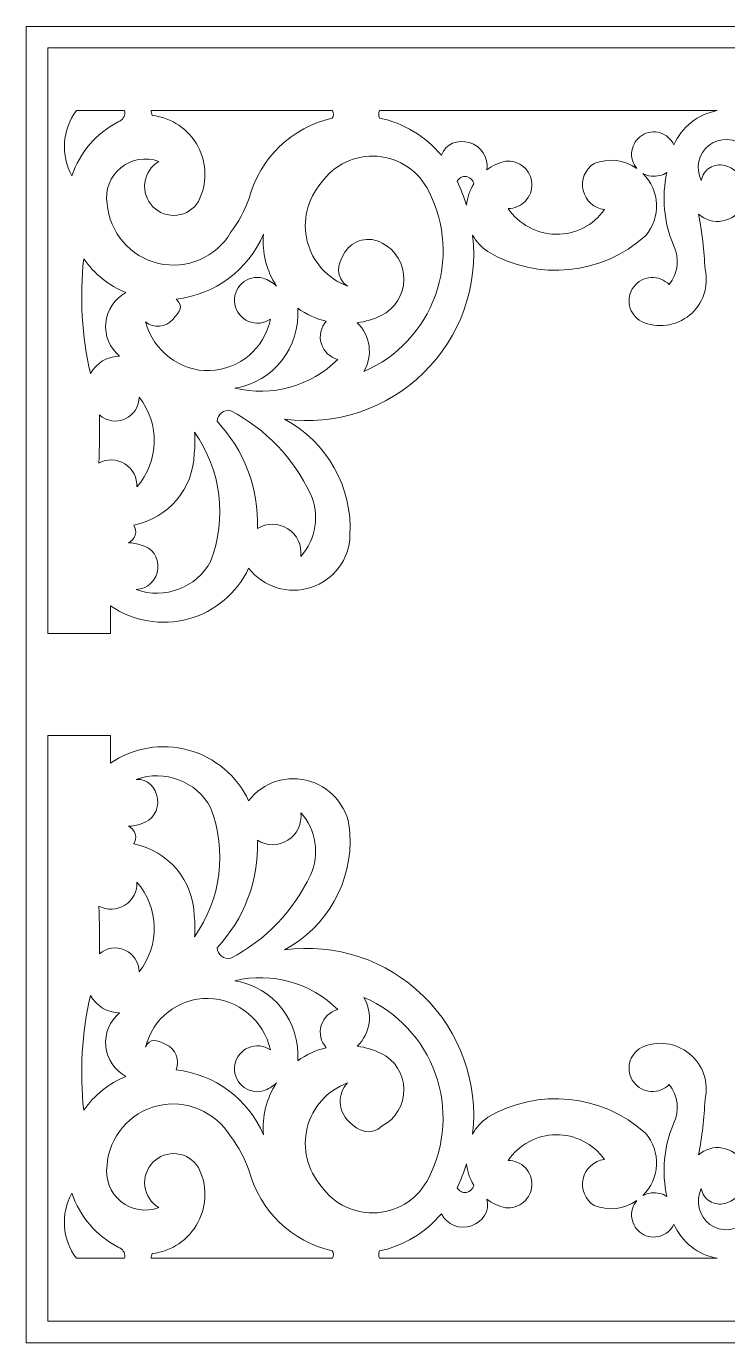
# Model space of a CAD drawing. Header units: millimetres. Extents: x 4605 to 4849, y 2366 to 2625.
# Drawn here: x 4605.2 to 4670.2, y 2366.1 to 2488.1 of the extents above; entities that cross this region are included whole.
import ezdxf

# ---------------------------------------------------------------- set-up
doc = ezdxf.new("R2010")
doc.units = ezdxf.units.MM
doc.header["$MEASUREMENT"] = 0
doc.layers.add('SITARA ALL', color=18, linetype='Continuous', true_color=0x000000)

msp = doc.modelspace()

# ---------------------------------------------------------------- linework, layer by layer
at = {"layer": 'SITARA ALL', "lineweight": 9}
for points, knots in [([(4605.15, 2488.06), (4605.15, 2488.06), (4849.15, 2488.06), (4849.15, 2488.06), (4849.15, 2488.06), (4849.15, 2366.06), (4849.15, 2366.06), (4849.15, 2366.06), (4605.15, 2366.06), (4605.15, 2366.06), (4605.15, 2366.06), (4605.15, 2488.06), (4605.15, 2488.06)], [0, 0, 0, 0, 0.25, 0.25, 0.25, 0.5, 0.5, 0.5, 0.75, 0.75, 0.75, 1, 1, 1, 1]), ([(4807.15, 2431.8), (4807.15, 2431.8), (4807.15, 2486.06), (4807.15, 2486.06), (4807.15, 2486.06), (4707.15, 2486.06), (4707.15, 2486.06), (4707.15, 2486.06), (4607.15, 2486.06), (4607.15, 2486.06), (4607.15, 2486.06), (4607.15, 2431.8), (4607.15, 2431.8), (4607.15, 2431.8), (4612.95, 2431.8), (4612.95, 2431.8), (4612.95, 2431.8), (4612.95, 2434.36), (4612.95, 2434.36), (4615.06, 2432.91), (4617.7, 2432.46), (4620.17, 2433.14), (4622.64, 2433.81), (4624.68, 2435.53), (4625.76, 2437.85), (4627.11, 2436.08), (4629.43, 2435.37), (4631.54, 2436.06), (4633.65, 2436.75), (4635.1, 2438.65), (4635.15, 2440.87), (4635.4, 2445.34), (4633.03, 2449.54), (4629.09, 2451.65), (4633.81, 2451.02), (4638.57, 2452.6), (4641.98, 2455.94), (4645.38, 2459.28), (4647.06, 2463.98), (4646.52, 2468.72), (4646.86, 2468.11), (4647.34, 2467.58), (4647.92, 2467.18), (4652.59, 2464.42), (4658.5, 2465.01), (4662.53, 2468.64), (4664, 2470.33), (4663.9, 2472.87), (4662.3, 2474.43), (4662.77, 2474.17), (4663.33, 2474.1), (4663.85, 2474.24), (4664.09, 2474.27), (4664.33, 2474.36), (4664.53, 2474.51), (4664.02, 2472.26), (4664.24, 2469.9), (4665.13, 2467.78), (4665.72, 2466.59), (4665.57, 2465.17), (4664.74, 2464.13), (4664.3, 2464.58), (4663.68, 2464.82), (4663.05, 2464.78), (4662.42, 2464.74), (4661.84, 2464.43), (4661.45, 2463.92), (4661.07, 2463.42), (4660.93, 2462.77), (4661.07, 2462.15), (4661.21, 2461.53), (4661.61, 2461.01), (4662.17, 2460.71), (4663.64, 2460.03), (4665.38, 2460.26), (4666.63, 2461.29), (4667.88, 2462.33), (4668.44, 2463.96), (4668.06, 2465.54), (4667.98, 2467.26), (4667.78, 2468.97), (4667.46, 2470.65), (4668.06, 2470.11), (4668.88, 2469.88), (4669.68, 2470.02), (4670.47, 2470.16), (4671.16, 2470.65), (4671.54, 2471.36), (4671.93, 2472.08), (4671.96, 2472.93), (4671.64, 2473.67), (4671.32, 2474.41), (4670.68, 2474.96), (4669.9, 2475.17), (4669.42, 2475.29), (4668.91, 2475.22), (4668.5, 2474.95), (4668.08, 2474.69), (4667.8, 2474.27), (4667.71, 2473.78), (4667.14, 2474.9), (4667.44, 2476.27), (4668.43, 2477.04), (4669.42, 2477.81), (4670.89, 2477.71), (4671.84, 2476.89), (4674.05, 2475.04), (4675.93, 2472.83), (4677.39, 2470.35), (4679.36, 2465.29), (4683.14, 2461.16), (4687.99, 2458.74), (4692.8, 2456.52), (4698.46, 2457.31), (4702.48, 2460.75), (4700.26, 2457.78), (4700.81, 2453.57), (4703.74, 2451.28), (4705.21, 2450.16), (4706.39, 2448.69), (4707.15, 2447), (4707.92, 2448.69), (4709.09, 2450.16), (4710.57, 2451.28), (4713.49, 2453.58), (4714.05, 2457.78), (4711.82, 2460.75), (4715.85, 2457.31), (4721.5, 2456.52), (4726.31, 2458.74), (4731.17, 2461.16), (4734.94, 2465.29), (4736.91, 2470.35), (4738.37, 2472.83), (4740.25, 2475.04), (4742.47, 2476.89), (4743.38, 2477.75), (4744.78, 2477.84), (4745.8, 2477.1), (4746.82, 2476.36), (4747.13, 2474.92), (4746.6, 2473.78), (4746.51, 2474.27), (4746.22, 2474.69), (4745.8, 2474.96), (4745.39, 2475.22), (4744.88, 2475.3), (4744.41, 2475.17), (4743.63, 2474.96), (4742.98, 2474.41), (4742.66, 2473.66), (4742.34, 2472.92), (4742.37, 2472.08), (4742.76, 2471.36), (4743.14, 2470.65), (4743.83, 2470.16), (4744.63, 2470.02), (4745.43, 2469.88), (4746.24, 2470.11), (4746.84, 2470.65), (4746.52, 2468.97), (4746.32, 2467.26), (4746.24, 2465.54), (4745.87, 2463.96), (4746.43, 2462.3), (4747.69, 2461.28), (4748.95, 2460.25), (4750.66, 2460.03), (4752.14, 2460.71), (4752.7, 2461.01), (4753.1, 2461.53), (4753.23, 2462.15), (4753.37, 2462.77), (4753.23, 2463.42), (4752.85, 2463.92), (4752.47, 2464.43), (4751.88, 2464.74), (4751.25, 2464.78), (4750.62, 2464.82), (4750, 2464.58), (4749.56, 2464.13), (4748.74, 2465.17), (4748.59, 2466.59), (4749.17, 2467.78), (4750.07, 2469.9), (4750.28, 2472.26), (4749.78, 2474.51), (4749.98, 2474.36), (4750.21, 2474.27), (4750.46, 2474.24), (4750.98, 2474.1), (4751.53, 2474.17), (4752, 2474.43), (4750.41, 2472.86), (4750.3, 2470.33), (4751.77, 2468.64), (4755.81, 2465.02), (4761.72, 2464.42), (4766.39, 2467.18), (4766.96, 2467.58), (4767.44, 2468.11), (4767.78, 2468.72), (4767.25, 2463.98), (4768.94, 2459.26), (4772.35, 2455.92), (4775.76, 2452.59), (4780.49, 2451.01), (4785.22, 2451.65), (4781.27, 2449.54), (4778.9, 2445.34), (4779.15, 2440.87), (4779.23, 2438.65), (4780.69, 2436.71), (4782.81, 2436.04), (4784.93, 2435.37), (4787.21, 2436.07), (4788.55, 2437.85), (4789.63, 2435.53), (4791.68, 2433.8), (4794.15, 2433.13), (4796.62, 2432.46), (4799.24, 2432.91), (4801.35, 2434.36), (4801.35, 2434.36), (4801.35, 2431.8), (4801.35, 2431.8), (4801.35, 2431.8), (4807.15, 2431.8), (4807.15, 2431.8)], [0, 0, 0, 0, 0.013158, 0.013158, 0.013158, 0.026316, 0.026316, 0.026316, 0.039474, 0.039474, 0.039474, 0.052632, 0.052632, 0.052632, 0.065789, 0.065789, 0.065789, 0.078947, 0.078947, 0.078947, 0.092105, 0.092105, 0.092105, 0.105263, 0.105263, 0.105263, 0.118421, 0.118421, 0.118421, 0.131579, 0.131579, 0.131579, 0.144737, 0.144737, 0.144737, 0.157895, 0.157895, 0.157895, 0.171053, 0.171053, 0.171053, 0.184211, 0.184211, 0.184211, 0.197368, 0.197368, 0.197368, 0.210526, 0.210526, 0.210526, 0.223684, 0.223684, 0.223684, 0.236842, 0.236842, 0.236842, 0.25, 0.25, 0.25, 0.263158, 0.263158, 0.263158, 0.276316, 0.276316, 0.276316, 0.289474, 0.289474, 0.289474, 0.302632, 0.302632, 0.302632, 0.315789, 0.315789, 0.315789, 0.328947, 0.328947, 0.328947, 0.342105, 0.342105, 0.342105, 0.355263, 0.355263, 0.355263, 0.368421, 0.368421, 0.368421, 0.381579, 0.381579, 0.381579, 0.394737, 0.394737, 0.394737, 0.407895, 0.407895, 0.407895, 0.421053, 0.421053, 0.421053, 0.434211, 0.434211, 0.434211, 0.447368, 0.447368, 0.447368, 0.460526, 0.460526, 0.460526, 0.473684, 0.473684, 0.473684, 0.486842, 0.486842, 0.486842, 0.5, 0.5, 0.5, 0.513158, 0.513158, 0.513158, 0.526316, 0.526316, 0.526316, 0.539474, 0.539474, 0.539474, 0.552632, 0.552632, 0.552632, 0.565789, 0.565789, 0.565789, 0.578947, 0.578947, 0.578947, 0.592105, 0.592105, 0.592105, 0.605263, 0.605263, 0.605263, 0.618421, 0.618421, 0.618421, 0.631579, 0.631579, 0.631579, 0.644737, 0.644737, 0.644737, 0.657895, 0.657895, 0.657895, 0.671053, 0.671053, 0.671053, 0.684211, 0.684211, 0.684211, 0.697368, 0.697368, 0.697368, 0.710526, 0.710526, 0.710526, 0.723684, 0.723684, 0.723684, 0.736842, 0.736842, 0.736842, 0.75, 0.75, 0.75, 0.763158, 0.763158, 0.763158, 0.776316, 0.776316, 0.776316, 0.789474, 0.789474, 0.789474, 0.802632, 0.802632, 0.802632, 0.815789, 0.815789, 0.815789, 0.828947, 0.828947, 0.828947, 0.842105, 0.842105, 0.842105, 0.855263, 0.855263, 0.855263, 0.868421, 0.868421, 0.868421, 0.881579, 0.881579, 0.881579, 0.894737, 0.894737, 0.894737, 0.907895, 0.907895, 0.907895, 0.921053, 0.921053, 0.921053, 0.934211, 0.934211, 0.934211, 0.947368, 0.947368, 0.947368, 0.960526, 0.960526, 0.960526, 0.973684, 0.973684, 0.973684, 0.986842, 0.986842, 0.986842, 1, 1, 1, 1]), ([(4609.38, 2474.21), (4608.31, 2476.12), (4608.48, 2478.49), (4609.79, 2480.25), (4609.79, 2480.25), (4614.24, 2480.25), (4614.24, 2480.25), (4614.35, 2479.87), (4614.18, 2479.46), (4613.82, 2479.28), (4613.77, 2479.26), (4613.71, 2479.23), (4613.66, 2479.2), (4611.63, 2478.16), (4610.1, 2476.37), (4609.38, 2474.21)], [0, 0, 0, 0, 0.2, 0.2, 0.2, 0.4, 0.4, 0.4, 0.6, 0.6, 0.6, 0.8, 0.8, 0.8, 1, 1, 1, 1]), ([(4624.09, 2468.94), (4622.71, 2466.64), (4620.01, 2465.49), (4617.4, 2466.09), (4614.79, 2466.69), (4612.86, 2468.98), (4612.63, 2471.64), (4612.44, 2472.9), (4612.92, 2474.16), (4613.91, 2474.96), (4614.89, 2475.77), (4616.24, 2475.98), (4617.43, 2475.54), (4616.72, 2475.12), (4616.25, 2474.39), (4616.14, 2473.57), (4616.04, 2472.75), (4616.31, 2471.93), (4616.89, 2471.34), (4617.47, 2470.75), (4618.29, 2470.47), (4619.12, 2470.56), (4619.94, 2470.65), (4620.67, 2471.11), (4621.1, 2471.82), (4621.93, 2473.43), (4621.91, 2475.34), (4621.05, 2476.94), (4620.19, 2478.53), (4618.62, 2479.6), (4616.82, 2479.8), (4616.75, 2479.94), (4616.72, 2480.09), (4616.73, 2480.25), (4616.73, 2480.25), (4633.53, 2480.25), (4633.53, 2480.25), (4633.65, 2480.02), (4633.65, 2479.75), (4633.51, 2479.54), (4629.77, 2478.7), (4626.8, 2475.86), (4625.82, 2472.15), (4625.4, 2471), (4624.82, 2469.91), (4624.09, 2468.94)], [0, 0, 0, 0, 0.066667, 0.066667, 0.066667, 0.133333, 0.133333, 0.133333, 0.2, 0.2, 0.2, 0.266667, 0.266667, 0.266667, 0.333333, 0.333333, 0.333333, 0.4, 0.4, 0.4, 0.466667, 0.466667, 0.466667, 0.533333, 0.533333, 0.533333, 0.6, 0.6, 0.6, 0.666667, 0.666667, 0.666667, 0.733333, 0.733333, 0.733333, 0.8, 0.8, 0.8, 0.866667, 0.866667, 0.866667, 0.933333, 0.933333, 0.933333, 1, 1, 1, 1]), ([(4658.74, 2471.07), (4657.71, 2469.62), (4656.04, 2468.77), (4654.26, 2468.79), (4652.48, 2468.81), (4650.82, 2469.7), (4649.81, 2471.17), (4650.42, 2471.17), (4650.99, 2471.42), (4651.41, 2471.86), (4651.82, 2472.29), (4652.04, 2472.88), (4652.01, 2473.48), (4651.98, 2474.08), (4651.7, 2474.65), (4651.25, 2475.04), (4650.79, 2475.43), (4650.19, 2475.62), (4649.59, 2475.56), (4648.96, 2475.42), (4648.37, 2475.16), (4647.84, 2474.77), (4648.02, 2475.9), (4647.32, 2476.99), (4646.22, 2477.29), (4645.11, 2477.59), (4644.04, 2477.19), (4643.62, 2476.12), (4642.15, 2477.88), (4640.13, 2479.09), (4637.89, 2479.56), (4637.79, 2479.78), (4637.79, 2480.03), (4637.88, 2480.25), (4637.88, 2480.25), (4669.19, 2480.25), (4669.19, 2480.25), (4667.41, 2479.92), (4665.9, 2478.73), (4665.18, 2477.07), (4664.93, 2477.61), (4664.46, 2478.02), (4663.89, 2478.19), (4663.32, 2478.36), (4662.71, 2478.27), (4662.21, 2477.95), (4661.71, 2477.63), (4661.37, 2477.12), (4661.28, 2476.53), (4661.19, 2475.94), (4661.36, 2475.35), (4661.74, 2474.89), (4660.58, 2475.7), (4659.08, 2475.87), (4657.77, 2475.34), (4656.94, 2474.81), (4656.54, 2473.81), (4656.77, 2472.86), (4656.99, 2471.9), (4657.77, 2471.19), (4658.74, 2471.07)], [0, 0, 0, 0, 0.05, 0.05, 0.05, 0.1, 0.1, 0.1, 0.15, 0.15, 0.15, 0.2, 0.2, 0.2, 0.25, 0.25, 0.25, 0.3, 0.3, 0.3, 0.35, 0.35, 0.35, 0.4, 0.4, 0.4, 0.45, 0.45, 0.45, 0.5, 0.5, 0.5, 0.55, 0.55, 0.55, 0.6, 0.6, 0.6, 0.65, 0.65, 0.65, 0.7, 0.7, 0.7, 0.75, 0.75, 0.75, 0.8, 0.8, 0.8, 0.85, 0.85, 0.85, 0.9, 0.9, 0.9, 0.95, 0.95, 0.95, 1, 1, 1, 1]), ([(4636.44, 2456.07), (4637.3, 2457.53), (4637.05, 2459.4), (4635.83, 2460.59), (4636.6, 2460.69), (4637.34, 2460.92), (4638.04, 2461.25), (4639.32, 2461.88), (4640.13, 2463.17), (4640.15, 2464.59), (4640.17, 2466.01), (4639.4, 2467.32), (4638.14, 2467.97), (4636.94, 2468.66), (4635.41, 2468.28), (4634.67, 2467.12), (4633.92, 2465.95), (4633.79, 2464.79), (4634.91, 2463.98), (4633.07, 2464.67), (4631.68, 2466.22), (4631.19, 2468.13), (4630.71, 2470.04), (4631.2, 2472.07), (4632.49, 2473.56), (4633.67, 2475.24), (4635.64, 2476.17), (4637.68, 2476.02), (4639.73, 2475.86), (4641.55, 2474.62), (4642.45, 2472.78), (4643.98, 2469.79), (4644.21, 2466.29), (4643.07, 2463.13), (4641.93, 2459.97), (4639.52, 2457.4), (4636.44, 2456.07)], [0, 0, 0, 0, 0.083333, 0.083333, 0.083333, 0.166667, 0.166667, 0.166667, 0.25, 0.25, 0.25, 0.333333, 0.333333, 0.333333, 0.416667, 0.416667, 0.416667, 0.5, 0.5, 0.5, 0.583333, 0.583333, 0.583333, 0.666667, 0.666667, 0.666667, 0.75, 0.75, 0.75, 0.833333, 0.833333, 0.833333, 0.916667, 0.916667, 0.916667, 1, 1, 1, 1]), ([(4645.95, 2471.48), (4645.72, 2472.24), (4645.43, 2472.99), (4645.08, 2473.7), (4645.24, 2474.02), (4645.59, 2474.19), (4645.93, 2474.14), (4646.28, 2474.08), (4646.56, 2473.8), (4646.62, 2473.45), (4646.25, 2472.85), (4646.02, 2472.18), (4645.95, 2471.48)], [0, 0, 0, 0, 0.25, 0.25, 0.25, 0.5, 0.5, 0.5, 0.75, 0.75, 0.75, 1, 1, 1, 1]), ([(4616.2, 2460.67), (4616.96, 2460.05), (4618.09, 2460.14), (4618.73, 2460.89), (4619.38, 2461.65), (4619.77, 2462.12), (4619.03, 2462.78), (4622.62, 2463.17), (4625.72, 2465.47), (4627.13, 2468.81), (4626.98, 2467.11), (4627.41, 2465.41), (4628.34, 2463.98), (4627.99, 2464.32), (4627.57, 2464.58), (4627.1, 2464.73), (4626.4, 2464.91), (4625.66, 2464.72), (4625.13, 2464.23), (4624.6, 2463.74), (4624.35, 2463.02), (4624.48, 2462.31), (4624.6, 2461.59), (4625.08, 2461), (4625.75, 2460.72), (4626.42, 2460.44), (4627.17, 2460.51), (4627.77, 2460.92), (4627.23, 2458.22), (4624.91, 2456.25), (4622.16, 2456.15), (4619.4, 2456.06), (4616.92, 2458.01), (4616.2, 2460.67)], [0, 0, 0, 0, 0.090909, 0.090909, 0.090909, 0.181818, 0.181818, 0.181818, 0.272727, 0.272727, 0.272727, 0.363636, 0.363636, 0.363636, 0.454545, 0.454545, 0.454545, 0.545455, 0.545455, 0.545455, 0.636364, 0.636364, 0.636364, 0.727273, 0.727273, 0.727273, 0.818182, 0.818182, 0.818182, 0.909091, 0.909091, 0.909091, 1, 1, 1, 1]), ([(4611.1, 2455.87), (4610.3, 2459.36), (4610.08, 2462.96), (4610.47, 2466.52), (4611.44, 2465.11), (4612.81, 2464.02), (4614.39, 2463.38), (4613.34, 2462.82), (4612.64, 2461.78), (4612.52, 2460.59), (4612.4, 2459.41), (4612.87, 2458.25), (4613.79, 2457.49), (4612.67, 2457.49), (4611.63, 2456.87), (4611.1, 2455.87)], [0, 0, 0, 0, 0.2, 0.2, 0.2, 0.4, 0.4, 0.4, 0.6, 0.6, 0.6, 0.8, 0.8, 0.8, 1, 1, 1, 1]), ([(4624.48, 2454.52), (4628.05, 2455.11), (4630.58, 2458.32), (4630.31, 2461.93), (4631.1, 2461.37), (4632, 2460.96), (4632.95, 2460.73), (4632.45, 2460.16), (4632.27, 2459.37), (4632.5, 2458.65), (4632.72, 2457.93), (4633.29, 2457.37), (4634.02, 2457.19), (4631.52, 2454.71), (4627.91, 2453.7), (4624.48, 2454.52)], [0, 0, 0, 0, 0.2, 0.2, 0.2, 0.4, 0.4, 0.4, 0.6, 0.6, 0.6, 0.8, 0.8, 0.8, 1, 1, 1, 1]), ([(4615.4, 2445.37), (4615.44, 2446.23), (4615.02, 2447.05), (4614.28, 2447.51), (4613.55, 2447.97), (4612.64, 2448), (4611.88, 2447.59), (4611.94, 2449.07), (4611.95, 2450.55), (4611.92, 2452.04), (4612.58, 2451.46), (4613.51, 2451.32), (4614.31, 2451.68), (4615.1, 2452.04), (4615.61, 2452.82), (4615.61, 2453.7), (4617.55, 2451.24), (4617.46, 2447.73), (4615.4, 2445.37)], [0, 0, 0, 0, 0.166667, 0.166667, 0.166667, 0.333333, 0.333333, 0.333333, 0.5, 0.5, 0.5, 0.666667, 0.666667, 0.666667, 0.833333, 0.833333, 0.833333, 1, 1, 1, 1]), ([(4630.59, 2438.94), (4630.72, 2439.96), (4630.25, 2440.95), (4629.38, 2441.5), (4628.52, 2442.05), (4627.43, 2442.05), (4626.57, 2441.51), (4626.57, 2441.51), (4626.57, 2441.54), (4626.57, 2441.54), (4626.7, 2445.22), (4625.35, 2448.79), (4622.83, 2451.47), (4622.85, 2451.77), (4623.01, 2452.05), (4623.25, 2452.23), (4623.49, 2452.42), (4623.8, 2452.49), (4624.1, 2452.43), (4627.34, 2450.74), (4629.94, 2448.03), (4631.48, 2444.72), (4632.37, 2442.79), (4632.02, 2440.52), (4630.59, 2438.94)], [0, 0, 0, 0, 0.125, 0.125, 0.125, 0.25, 0.25, 0.25, 0.375, 0.375, 0.375, 0.5, 0.5, 0.5, 0.625, 0.625, 0.625, 0.75, 0.75, 0.75, 0.875, 0.875, 0.875, 1, 1, 1, 1]), ([(4615.34, 2435.86), (4616.4, 2435.91), (4617.26, 2436.74), (4617.34, 2437.81), (4617.41, 2438.87), (4616.84, 2439.78), (4615.8, 2439.97), (4615.42, 2440.12), (4615.01, 2440.2), (4614.61, 2440.2), (4614.91, 2440.33), (4615.14, 2440.59), (4615.24, 2440.9), (4615.34, 2441.22), (4615.29, 2441.56), (4615.11, 2441.84), (4618.32, 2442.46), (4620.65, 2445.23), (4620.71, 2448.49), (4620.8, 2449.14), (4620.81, 2449.8), (4620.74, 2450.45), (4623.21, 2446.96), (4623.77, 2442.46), (4622.23, 2438.47), (4620.9, 2436.02), (4617.96, 2434.91), (4615.34, 2435.86)], [0, 0, 0, 0, 0.111111, 0.111111, 0.111111, 0.222222, 0.222222, 0.222222, 0.333333, 0.333333, 0.333333, 0.444444, 0.444444, 0.444444, 0.555556, 0.555556, 0.555556, 0.666667, 0.666667, 0.666667, 0.777778, 0.777778, 0.777778, 0.888889, 0.888889, 0.888889, 1, 1, 1, 1]), ([(4807.15, 2422.33), (4807.15, 2422.33), (4801.35, 2422.33), (4801.35, 2422.33), (4801.35, 2422.33), (4801.35, 2419.76), (4801.35, 2419.76), (4799.24, 2421.21), (4796.6, 2421.66), (4794.13, 2420.99), (4791.66, 2420.31), (4789.62, 2418.6), (4788.55, 2416.28), (4787.19, 2418.04), (4784.87, 2418.75), (4782.76, 2418.06), (4780.65, 2417.37), (4779.2, 2415.48), (4779.15, 2413.25), (4778.91, 2408.78), (4781.27, 2404.58), (4785.22, 2402.47), (4780.49, 2403.1), (4775.73, 2401.52), (4772.33, 2398.18), (4768.92, 2394.84), (4767.24, 2390.14), (4767.78, 2385.4), (4767.44, 2386.02), (4766.96, 2386.54), (4766.39, 2386.95), (4761.72, 2389.7), (4755.81, 2389.11), (4751.77, 2385.49), (4750.31, 2383.8), (4750.4, 2381.26), (4752, 2379.69), (4751.53, 2379.95), (4750.98, 2380.02), (4750.46, 2379.88), (4750.21, 2379.86), (4749.98, 2379.76), (4749.78, 2379.61), (4750.28, 2381.87), (4750.07, 2384.22), (4749.17, 2386.35), (4748.58, 2387.54), (4748.74, 2388.96), (4749.56, 2389.99), (4750, 2389.54), (4750.62, 2389.3), (4751.25, 2389.34), (4751.89, 2389.38), (4752.47, 2389.69), (4752.85, 2390.2), (4753.23, 2390.71), (4753.37, 2391.35), (4753.23, 2391.97), (4753.1, 2392.59), (4752.7, 2393.12), (4752.14, 2393.42), (4750.66, 2394.09), (4748.93, 2393.86), (4747.67, 2392.83), (4746.42, 2391.8), (4745.86, 2390.16), (4746.24, 2388.58), (4746.32, 2386.87), (4746.52, 2385.16), (4746.84, 2383.47), (4746.24, 2384.01), (4745.42, 2384.24), (4744.63, 2384.1), (4743.83, 2383.96), (4743.14, 2383.47), (4742.76, 2382.76), (4742.38, 2382.05), (4742.34, 2381.2), (4742.66, 2380.46), (4742.99, 2379.71), (4743.63, 2379.16), (4744.41, 2378.96), (4744.88, 2378.83), (4745.39, 2378.91), (4745.81, 2379.17), (4746.22, 2379.43), (4746.51, 2379.86), (4746.6, 2380.34), (4747.17, 2379.22), (4746.86, 2377.85), (4745.87, 2377.08), (4744.88, 2376.31), (4743.41, 2376.41), (4742.47, 2377.24), (4740.25, 2379.08), (4738.37, 2381.29), (4736.91, 2383.78), (4734.94, 2388.83), (4731.17, 2392.97), (4726.31, 2395.38), (4721.5, 2397.6), (4715.85, 2396.82), (4711.82, 2393.37), (4714.04, 2396.35), (4713.49, 2400.55), (4710.57, 2402.84), (4709.09, 2403.96), (4707.92, 2405.43), (4707.15, 2407.12), (4706.39, 2405.43), (4705.21, 2403.96), (4703.74, 2402.84), (4700.81, 2400.55), (4700.26, 2396.34), (4702.48, 2393.37), (4698.46, 2396.82), (4692.8, 2397.6), (4687.99, 2395.38), (4683.14, 2392.96), (4679.36, 2388.83), (4677.39, 2383.78), (4675.93, 2381.29), (4674.05, 2379.08), (4671.84, 2377.24), (4670.92, 2376.38), (4669.52, 2376.29), (4668.51, 2377.02), (4667.49, 2377.76), (4667.18, 2379.2), (4667.71, 2380.34), (4667.8, 2379.86), (4668.08, 2379.43), (4668.5, 2379.17), (4668.92, 2378.91), (4669.42, 2378.83), (4669.9, 2378.96), (4670.68, 2379.16), (4671.32, 2379.72), (4671.64, 2380.46), (4671.96, 2381.2), (4671.93, 2382.05), (4671.54, 2382.76), (4671.16, 2383.47), (4670.47, 2383.97), (4669.67, 2384.1), (4668.88, 2384.24), (4668.06, 2384.01), (4667.46, 2383.47), (4667.78, 2385.16), (4667.98, 2386.87), (4668.06, 2388.58), (4668.43, 2390.16), (4667.87, 2391.82), (4666.61, 2392.84), (4665.35, 2393.87), (4663.64, 2394.1), (4662.17, 2393.42), (4661.61, 2393.12), (4661.21, 2392.59), (4661.07, 2391.97), (4660.93, 2391.35), (4661.07, 2390.7), (4661.45, 2390.2), (4661.84, 2389.69), (4662.42, 2389.38), (4663.05, 2389.34), (4663.69, 2389.3), (4664.3, 2389.54), (4664.74, 2389.99), (4665.57, 2388.96), (4665.72, 2387.54), (4665.13, 2386.35), (4664.24, 2384.22), (4664.02, 2381.87), (4664.53, 2379.61), (4664.33, 2379.76), (4664.09, 2379.86), (4663.85, 2379.88), (4663.33, 2380.02), (4662.77, 2379.95), (4662.3, 2379.69), (4663.9, 2381.26), (4664, 2383.8), (4662.53, 2385.49), (4658.5, 2389.11), (4652.59, 2389.7), (4647.92, 2386.95), (4647.34, 2386.54), (4646.86, 2386.02), (4646.52, 2385.4), (4647.05, 2390.15), (4645.37, 2394.87), (4641.95, 2398.2), (4638.54, 2401.54), (4633.81, 2403.11), (4629.09, 2402.47), (4633.03, 2404.58), (4635.4, 2408.78), (4635.15, 2413.25), (4635.08, 2415.48), (4633.61, 2417.41), (4631.49, 2418.08), (4629.37, 2418.75), (4627.09, 2418.05), (4625.76, 2416.28), (4624.68, 2418.6), (4622.63, 2420.32), (4620.16, 2420.99), (4617.69, 2421.66), (4615.06, 2421.22), (4612.95, 2419.76), (4612.95, 2419.76), (4612.95, 2422.33), (4612.95, 2422.33), (4612.95, 2422.33), (4607.15, 2422.33), (4607.15, 2422.33), (4607.15, 2422.33), (4607.15, 2368.06), (4607.15, 2368.06), (4607.15, 2368.06), (4707.15, 2368.06), (4707.15, 2368.06), (4707.15, 2368.06), (4807.15, 2368.06), (4807.15, 2368.06), (4807.15, 2368.06), (4807.15, 2422.33), (4807.15, 2422.33)], [0, 0, 0, 0, 0.013158, 0.013158, 0.013158, 0.026316, 0.026316, 0.026316, 0.039474, 0.039474, 0.039474, 0.052632, 0.052632, 0.052632, 0.065789, 0.065789, 0.065789, 0.078947, 0.078947, 0.078947, 0.092105, 0.092105, 0.092105, 0.105263, 0.105263, 0.105263, 0.118421, 0.118421, 0.118421, 0.131579, 0.131579, 0.131579, 0.144737, 0.144737, 0.144737, 0.157895, 0.157895, 0.157895, 0.171053, 0.171053, 0.171053, 0.184211, 0.184211, 0.184211, 0.197368, 0.197368, 0.197368, 0.210526, 0.210526, 0.210526, 0.223684, 0.223684, 0.223684, 0.236842, 0.236842, 0.236842, 0.25, 0.25, 0.25, 0.263158, 0.263158, 0.263158, 0.276316, 0.276316, 0.276316, 0.289474, 0.289474, 0.289474, 0.302632, 0.302632, 0.302632, 0.315789, 0.315789, 0.315789, 0.328947, 0.328947, 0.328947, 0.342105, 0.342105, 0.342105, 0.355263, 0.355263, 0.355263, 0.368421, 0.368421, 0.368421, 0.381579, 0.381579, 0.381579, 0.394737, 0.394737, 0.394737, 0.407895, 0.407895, 0.407895, 0.421053, 0.421053, 0.421053, 0.434211, 0.434211, 0.434211, 0.447368, 0.447368, 0.447368, 0.460526, 0.460526, 0.460526, 0.473684, 0.473684, 0.473684, 0.486842, 0.486842, 0.486842, 0.5, 0.5, 0.5, 0.513158, 0.513158, 0.513158, 0.526316, 0.526316, 0.526316, 0.539474, 0.539474, 0.539474, 0.552632, 0.552632, 0.552632, 0.565789, 0.565789, 0.565789, 0.578947, 0.578947, 0.578947, 0.592105, 0.592105, 0.592105, 0.605263, 0.605263, 0.605263, 0.618421, 0.618421, 0.618421, 0.631579, 0.631579, 0.631579, 0.644737, 0.644737, 0.644737, 0.657895, 0.657895, 0.657895, 0.671053, 0.671053, 0.671053, 0.684211, 0.684211, 0.684211, 0.697368, 0.697368, 0.697368, 0.710526, 0.710526, 0.710526, 0.723684, 0.723684, 0.723684, 0.736842, 0.736842, 0.736842, 0.75, 0.75, 0.75, 0.763158, 0.763158, 0.763158, 0.776316, 0.776316, 0.776316, 0.789474, 0.789474, 0.789474, 0.802632, 0.802632, 0.802632, 0.815789, 0.815789, 0.815789, 0.828947, 0.828947, 0.828947, 0.842105, 0.842105, 0.842105, 0.855263, 0.855263, 0.855263, 0.868421, 0.868421, 0.868421, 0.881579, 0.881579, 0.881579, 0.894737, 0.894737, 0.894737, 0.907895, 0.907895, 0.907895, 0.921053, 0.921053, 0.921053, 0.934211, 0.934211, 0.934211, 0.947368, 0.947368, 0.947368, 0.960526, 0.960526, 0.960526, 0.973684, 0.973684, 0.973684, 0.986842, 0.986842, 0.986842, 1, 1, 1, 1]), ([(4615.34, 2418.26), (4617.96, 2419.22), (4620.9, 2418.1), (4622.23, 2415.65), (4623.78, 2411.66), (4623.21, 2407.16), (4620.74, 2403.68), (4620.81, 2404.33), (4620.8, 2404.98), (4620.71, 2405.63), (4620.64, 2408.89), (4618.32, 2411.66), (4615.11, 2412.28), (4615.29, 2412.56), (4615.34, 2412.91), (4615.24, 2413.22), (4615.14, 2413.54), (4614.91, 2413.79), (4614.61, 2413.92), (4615.01, 2413.92), (4615.42, 2414), (4615.8, 2414.15), (4616.83, 2414.43), (4617.48, 2415.44), (4617.32, 2416.49), (4617.15, 2417.55), (4616.4, 2418.31), (4615.34, 2418.26)], [0, 0, 0, 0, 0.111111, 0.111111, 0.111111, 0.222222, 0.222222, 0.222222, 0.333333, 0.333333, 0.333333, 0.444444, 0.444444, 0.444444, 0.555556, 0.555556, 0.555556, 0.666667, 0.666667, 0.666667, 0.777778, 0.777778, 0.777778, 0.888889, 0.888889, 0.888889, 1, 1, 1, 1]), ([(4630.59, 2415.18), (4632.02, 2413.61), (4632.37, 2411.33), (4631.48, 2409.4), (4629.94, 2406.09), (4627.34, 2403.38), (4624.1, 2401.69), (4623.8, 2401.63), (4623.49, 2401.7), (4623.25, 2401.89), (4623.01, 2402.07), (4622.85, 2402.35), (4622.83, 2402.65), (4625.35, 2405.33), (4626.7, 2408.91), (4626.57, 2412.58), (4626.57, 2412.58), (4626.57, 2412.62), (4626.57, 2412.62), (4627.43, 2412.07), (4628.53, 2412.08), (4629.39, 2412.63), (4630.26, 2413.18), (4630.72, 2414.17), (4630.59, 2415.18)], [0, 0, 0, 0, 0.125, 0.125, 0.125, 0.25, 0.25, 0.25, 0.375, 0.375, 0.375, 0.5, 0.5, 0.5, 0.625, 0.625, 0.625, 0.75, 0.75, 0.75, 0.875, 0.875, 0.875, 1, 1, 1, 1]), ([(4615.4, 2408.75), (4617.46, 2406.39), (4617.55, 2402.89), (4615.61, 2400.43), (4615.61, 2401.3), (4615.09, 2402.09), (4614.29, 2402.45), (4613.5, 2402.8), (4612.58, 2402.67), (4611.92, 2402.09), (4611.95, 2403.57), (4611.94, 2405.05), (4611.88, 2406.53), (4612.64, 2406.12), (4613.56, 2406.15), (4614.29, 2406.62), (4615.02, 2407.08), (4615.45, 2407.89), (4615.4, 2408.75)], [0, 0, 0, 0, 0.166667, 0.166667, 0.166667, 0.333333, 0.333333, 0.333333, 0.5, 0.5, 0.5, 0.666667, 0.666667, 0.666667, 0.833333, 0.833333, 0.833333, 1, 1, 1, 1]), ([(4624.48, 2399.61), (4627.91, 2400.43), (4631.52, 2399.42), (4634.02, 2396.94), (4633.29, 2396.75), (4632.71, 2396.19), (4632.49, 2395.47), (4632.27, 2394.74), (4632.44, 2393.96), (4632.95, 2393.4), (4632, 2393.17), (4631.1, 2392.76), (4630.31, 2392.19), (4630.58, 2395.8), (4628.05, 2399.02), (4624.48, 2399.61)], [0, 0, 0, 0, 0.2, 0.2, 0.2, 0.4, 0.4, 0.4, 0.6, 0.6, 0.6, 0.8, 0.8, 0.8, 1, 1, 1, 1]), ([(4611.1, 2398.25), (4611.63, 2397.26), (4612.67, 2396.63), (4613.79, 2396.63), (4612.87, 2395.88), (4612.4, 2394.71), (4612.52, 2393.52), (4612.64, 2392.34), (4613.34, 2391.3), (4614.39, 2390.74), (4612.81, 2390.1), (4611.44, 2389.01), (4610.47, 2387.6), (4610.08, 2391.16), (4610.3, 2394.76), (4611.1, 2398.25)], [0, 0, 0, 0, 0.2, 0.2, 0.2, 0.4, 0.4, 0.4, 0.6, 0.6, 0.6, 0.8, 0.8, 0.8, 1, 1, 1, 1]), ([(4616.2, 2393.45), (4616.85, 2396.13), (4619.26, 2398), (4622.01, 2397.97), (4624.77, 2397.94), (4627.17, 2395.89), (4627.77, 2393.2), (4627.17, 2393.61), (4626.41, 2393.68), (4625.74, 2393.4), (4625.08, 2393.12), (4624.6, 2392.53), (4624.48, 2391.82), (4624.35, 2391.1), (4624.6, 2390.38), (4625.13, 2389.89), (4625.66, 2389.4), (4626.4, 2389.21), (4627.1, 2389.39), (4627.57, 2389.54), (4627.99, 2389.8), (4628.34, 2390.14), (4627.41, 2388.71), (4626.98, 2387.02), (4627.13, 2385.32), (4625.72, 2388.65), (4622.62, 2390.96), (4619.03, 2391.34), (4619.41, 2392.26), (4618.99, 2393.31), (4618.09, 2393.71), (4617.19, 2394.11), (4616.62, 2394.35), (4616.2, 2393.45)], [0, 0, 0, 0, 0.090909, 0.090909, 0.090909, 0.181818, 0.181818, 0.181818, 0.272727, 0.272727, 0.272727, 0.363636, 0.363636, 0.363636, 0.454545, 0.454545, 0.454545, 0.545455, 0.545455, 0.545455, 0.636364, 0.636364, 0.636364, 0.727273, 0.727273, 0.727273, 0.818182, 0.818182, 0.818182, 0.909091, 0.909091, 0.909091, 1, 1, 1, 1]), ([(4636.44, 2398.06), (4639.53, 2396.72), (4641.92, 2394.17), (4643.06, 2391.01), (4644.2, 2387.85), (4643.98, 2384.34), (4642.45, 2381.34), (4641.55, 2379.5), (4639.75, 2378.27), (4637.7, 2378.11), (4635.66, 2377.94), (4633.67, 2378.89), (4632.49, 2380.56), (4631.2, 2382.05), (4630.71, 2384.07), (4631.19, 2385.98), (4631.67, 2387.89), (4633.07, 2389.45), (4634.91, 2390.14), (4633.99, 2389.11), (4634.04, 2387.54), (4635.03, 2386.56), (4636.01, 2385.59), (4637.12, 2385.22), (4638.14, 2386.15), (4639.4, 2386.81), (4640.18, 2388.13), (4640.15, 2389.55), (4640.13, 2390.97), (4639.32, 2392.25), (4638.04, 2392.87), (4637.34, 2393.2), (4636.6, 2393.43), (4635.83, 2393.54), (4637.05, 2394.72), (4637.31, 2396.59), (4636.44, 2398.06)], [0, 0, 0, 0, 0.083333, 0.083333, 0.083333, 0.166667, 0.166667, 0.166667, 0.25, 0.25, 0.25, 0.333333, 0.333333, 0.333333, 0.416667, 0.416667, 0.416667, 0.5, 0.5, 0.5, 0.583333, 0.583333, 0.583333, 0.666667, 0.666667, 0.666667, 0.75, 0.75, 0.75, 0.833333, 0.833333, 0.833333, 0.916667, 0.916667, 0.916667, 1, 1, 1, 1]), ([(4624.09, 2385.19), (4624.82, 2384.21), (4625.4, 2383.13), (4625.82, 2381.97), (4626.8, 2378.27), (4629.77, 2375.42), (4633.51, 2374.58), (4633.65, 2374.37), (4633.65, 2374.1), (4633.53, 2373.88), (4633.53, 2373.88), (4616.73, 2373.88), (4616.73, 2373.88), (4616.72, 2374.03), (4616.75, 2374.19), (4616.82, 2374.32), (4618.62, 2374.52), (4620.21, 2375.6), (4621.06, 2377.2), (4621.91, 2378.79), (4621.93, 2380.7), (4621.1, 2382.3), (4620.67, 2383.01), (4619.93, 2383.47), (4619.11, 2383.56), (4618.29, 2383.66), (4617.47, 2383.37), (4616.89, 2382.78), (4616.31, 2382.19), (4616.04, 2381.37), (4616.14, 2380.55), (4616.25, 2379.73), (4616.72, 2379), (4617.43, 2378.58), (4616.24, 2378.13), (4614.91, 2378.35), (4613.92, 2379.15), (4612.93, 2379.95), (4612.44, 2381.22), (4612.63, 2382.48), (4612.83, 2385.15), (4614.73, 2387.39), (4617.33, 2388.02), (4619.93, 2388.65), (4622.68, 2387.47), (4624.09, 2385.19)], [0, 0, 0, 0, 0.066667, 0.066667, 0.066667, 0.133333, 0.133333, 0.133333, 0.2, 0.2, 0.2, 0.266667, 0.266667, 0.266667, 0.333333, 0.333333, 0.333333, 0.4, 0.4, 0.4, 0.466667, 0.466667, 0.466667, 0.533333, 0.533333, 0.533333, 0.6, 0.6, 0.6, 0.666667, 0.666667, 0.666667, 0.733333, 0.733333, 0.733333, 0.8, 0.8, 0.8, 0.866667, 0.866667, 0.866667, 0.933333, 0.933333, 0.933333, 1, 1, 1, 1]), ([(4658.74, 2383.05), (4657.77, 2382.93), (4656.98, 2382.2), (4656.76, 2381.24), (4656.55, 2380.29), (4656.94, 2379.31), (4657.77, 2378.78), (4659.08, 2378.25), (4660.58, 2378.42), (4661.74, 2379.23), (4661.36, 2378.78), (4661.19, 2378.18), (4661.28, 2377.59), (4661.37, 2377), (4661.71, 2376.49), (4662.21, 2376.17), (4662.71, 2375.85), (4663.33, 2375.77), (4663.9, 2375.94), (4664.47, 2376.11), (4664.93, 2376.51), (4665.18, 2377.05), (4665.9, 2375.39), (4667.41, 2374.2), (4669.19, 2373.88), (4669.19, 2373.88), (4637.88, 2373.88), (4637.88, 2373.88), (4637.79, 2374.1), (4637.79, 2374.34), (4637.89, 2374.56), (4640.13, 2375.04), (4642.15, 2376.25), (4643.62, 2378), (4644.13, 2376.98), (4645.33, 2376.5), (4646.41, 2376.9), (4647.48, 2377.29), (4648.12, 2378.24), (4647.84, 2379.35), (4648.37, 2378.97), (4648.96, 2378.7), (4649.59, 2378.56), (4650.19, 2378.5), (4650.79, 2378.69), (4651.25, 2379.09), (4651.71, 2379.48), (4651.98, 2380.04), (4652.01, 2380.64), (4652.04, 2381.25), (4651.82, 2381.83), (4651.41, 2382.27), (4650.99, 2382.71), (4650.42, 2382.95), (4649.81, 2382.95), (4650.81, 2384.42), (4652.47, 2385.31), (4654.24, 2385.33), (4656.02, 2385.35), (4657.71, 2384.5), (4658.74, 2383.05)], [0, 0, 0, 0, 0.05, 0.05, 0.05, 0.1, 0.1, 0.1, 0.15, 0.15, 0.15, 0.2, 0.2, 0.2, 0.25, 0.25, 0.25, 0.3, 0.3, 0.3, 0.35, 0.35, 0.35, 0.4, 0.4, 0.4, 0.45, 0.45, 0.45, 0.5, 0.5, 0.5, 0.55, 0.55, 0.55, 0.6, 0.6, 0.6, 0.65, 0.65, 0.65, 0.7, 0.7, 0.7, 0.75, 0.75, 0.75, 0.8, 0.8, 0.8, 0.85, 0.85, 0.85, 0.9, 0.9, 0.9, 0.95, 0.95, 0.95, 1, 1, 1, 1]), ([(4645.95, 2382.64), (4646.02, 2381.94), (4646.25, 2381.27), (4646.62, 2380.67), (4646.56, 2380.32), (4646.29, 2380.05), (4645.94, 2379.99), (4645.6, 2379.93), (4645.24, 2380.11), (4645.08, 2380.42), (4645.43, 2381.14), (4645.72, 2381.88), (4645.95, 2382.64)], [0, 0, 0, 0, 0.25, 0.25, 0.25, 0.5, 0.5, 0.5, 0.75, 0.75, 0.75, 1, 1, 1, 1]), ([(4609.38, 2379.92), (4610.1, 2377.76), (4611.63, 2375.96), (4613.66, 2374.92), (4613.71, 2374.9), (4613.77, 2374.87), (4613.82, 2374.84), (4614.18, 2374.66), (4614.35, 2374.26), (4614.24, 2373.88), (4614.24, 2373.88), (4609.79, 2373.88), (4609.79, 2373.88), (4608.47, 2375.63), (4608.31, 2378), (4609.38, 2379.92)], [0, 0, 0, 0, 0.2, 0.2, 0.2, 0.4, 0.4, 0.4, 0.6, 0.6, 0.6, 0.8, 0.8, 0.8, 1, 1, 1, 1])]:
    msp.add_open_spline(points, degree=3, knots=knots, dxfattribs=at)

doc.saveas('drawing.dxf')
